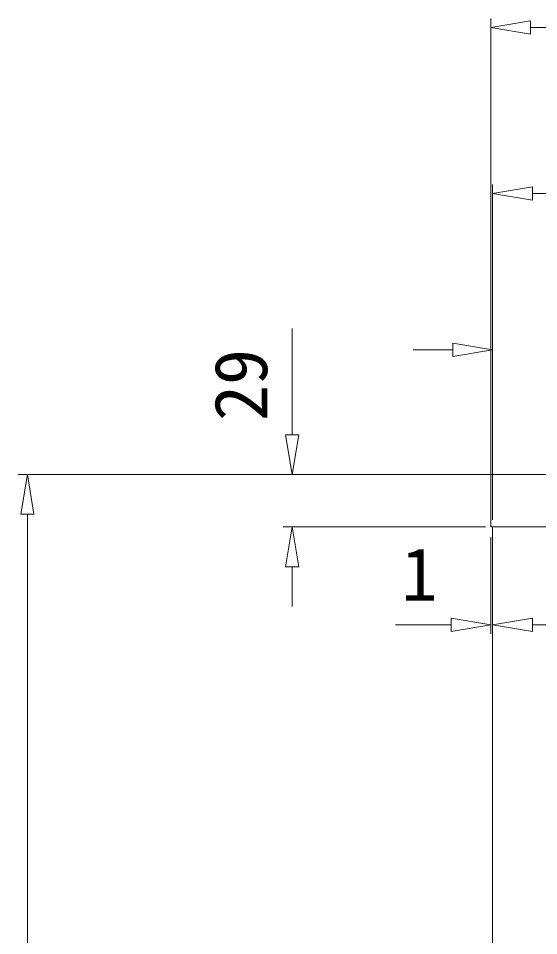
# Model space of a CAD drawing. Units: millimetres, scale not verified. Extents: x -3832 to 3834, y -2728 to 2729.
# Drawn here: x -2492 to -2204, y 207 to 714 of the extents above; entities that cross this region are included whole.
import ezdxf
from ezdxf.enums import TextEntityAlignment as Align

# ---------------------------------------------------------------- set-up
doc = ezdxf.new("R2010")
doc.units = ezdxf.units.MM
doc.header["$LTSCALE"] = 20
doc.layers.add('0-3_2-4', color=7, linetype='Continuous', lineweight=18)
doc.layers.add('0-6_2-8', color=6, linetype='Continuous', lineweight=18)
doc.styles.add('ＭＳ ゴシック', font='')
doc.styles.get('ＭＳ ゴシック').set_extended_font_data('MS Gothic')

msp = doc.modelspace()

# ---------------------------------------------------------------- linework, layer by layer
at = {"layer": '0-3_2-4'}
msp.add_line((-1266.65, 432.93), (-2230.65, 432.93), dxfattribs=at)
for points in [[(-2230.65, 432.93), (-2230.65, 461.93), (-1266.65, 461.93), (-1266.65, 432.93)], [(-1267.65, -1484.07), (-2229.65, -1484.07), (-2229.65, 432.93)]]:
    msp.add_lwpolyline(points, dxfattribs=at)
at = {"layer": '0-6_2-8', "color": 5}
for p, q in [((-2230.65, 436.93), (-2230.65, 714.48)), ((-2208.65, 709.48), (-1288.65, 709.48)), ((-2229.65, 462.93), (-2229.65, 622.49)), ((-2207.65, 617.49), (-1289.65, 617.49)), ((-2340.72, 483.93), (-2340.72, 542.72)), ((-2229.65, 436.93), (-2229.65, 535.95)), ((-2251.65, 530.95), (-2273.65, 530.95)), ((-2230.65, 461.93), (-2492.4, 461.93)), ((-2230.65, 461.93), (-2345.72, 461.93)), ((-2487.4, 439.93), (-2487.4, -1480.07)), ((-2233.65, 432.93), (-2345.72, 432.93)), ((-2230.65, 427.31), (-2230.65, 373.78)), ((-2229.65, 427.31), (-2229.65, 373.78)), ((-2340.72, 410.93), (-2340.72, 388.93)), ((-2252.65, 378.78), (-2283.53, 378.78)), ((-2207.65, 378.78), (-2185.65, 378.78))]:
    msp.add_line(p, q, dxfattribs=at)
at = {"layer": '0-6_2-8'}
for p, q in [((-2208.65, 713.14), (-2230.65, 709.48)), ((-2208.65, 713.14), (-2208.65, 705.81)), ((-2230.65, 709.48), (-2208.65, 705.81)), ((-2207.65, 621.16), (-2229.65, 617.49)), ((-2207.65, 621.16), (-2207.65, 613.82)), ((-2229.65, 617.49), (-2207.65, 613.82)), ((-2251.65, 534.62), (-2229.65, 530.95)), ((-2251.65, 534.62), (-2251.65, 527.28)), ((-2229.65, 530.95), (-2251.65, 527.28)), ((-2344.39, 483.93), (-2340.72, 461.93)), ((-2344.39, 483.93), (-2337.05, 483.93)), ((-2340.72, 461.93), (-2337.05, 483.93)), ((-2491.07, 439.93), (-2487.4, 461.93)), ((-2487.4, 461.93), (-2483.74, 439.93)), ((-2491.07, 439.93), (-2483.74, 439.93)), ((-2344.39, 410.93), (-2340.72, 432.93)), ((-2340.72, 432.93), (-2337.05, 410.93)), ((-2344.39, 410.93), (-2337.05, 410.93)), ((-2252.65, 382.45), (-2230.65, 378.78)), ((-2252.65, 382.45), (-2252.65, 375.12)), ((-2207.65, 382.45), (-2229.65, 378.78)), ((-2207.65, 382.45), (-2207.65, 375.12)), ((-2230.65, 378.78), (-2252.65, 375.12)), ((-2229.65, 378.78), (-2207.65, 375.12))]:
    msp.add_line(p, q, dxfattribs=at)

# ---------------------------------------------------------------- texts
at = {"layer": '0-6_2-8', "color": 7, "style": 'ＭＳ ゴシック'}
msp.add_text('29', height=29.33, rotation=90, dxfattribs=at).set_placement((-2345.75, 491.56), align=Align.BOTTOM_LEFT)
msp.add_text('1', height=29.33, dxfattribs=at).set_placement((-2280.22, 383.27), align=Align.BOTTOM_LEFT)

doc.saveas('drawing.dxf')
